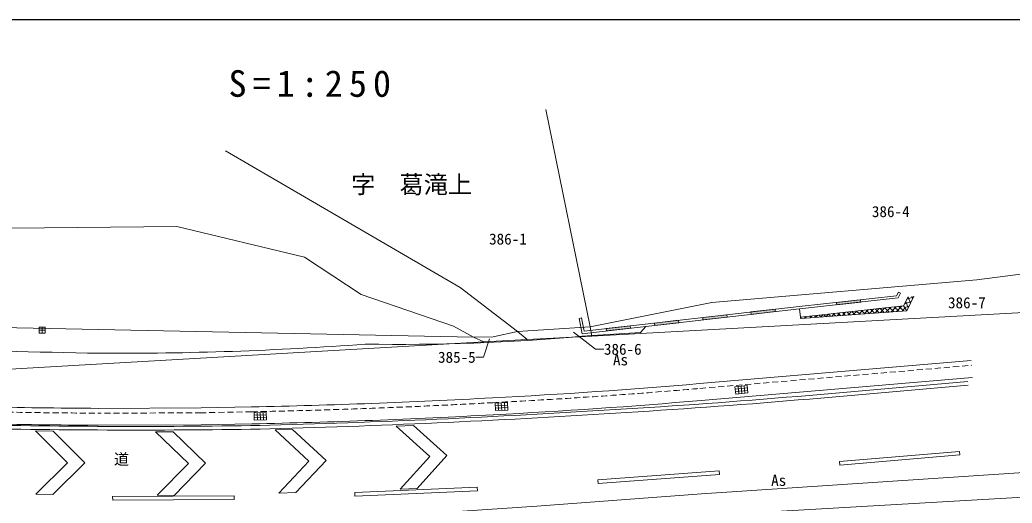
# Model space of a CAD drawing. Units: millimetres, scale not verified. Extents: x 5000 to 205306, y 5000 to 143512.
# Drawn here: x 118879 to 159910, y 123539 to 143512 of the extents above; entities that cross this region are included whole.
import ezdxf
from ezdxf.enums import TextEntityAlignment as Align

# ---------------------------------------------------------------- set-up
doc = ezdxf.new("R2010")
doc.units = ezdxf.units.MM
doc.header["$LTSCALE"] = 250
doc.linetypes.add('USER2', pattern=[1.5, 1, -0.5])
for name, color, linetype, lineweight in [('プロットマーク', 1, 'Continuous', 13), ('ベクトルデータ', 5, 'Continuous', 13), ('図枠', 7, 'Continuous', 13), ('地番名', 5, 'Continuous', 13), ('汎用Layer', 8, 'Continuous', 13), ('現況', 8, 'Continuous', 13), ('道路標識', 8, 'Continuous', 13)]:
    doc.layers.add(name, color=color, linetype=linetype, lineweight=lineweight)
doc.layers.add('所在', color=5, linetype='Continuous')
doc.styles.add('ＭＳ ゴシック', font='')
doc.styles.add('ＭＳ 明朝', font='')
doc.styles.get('ＭＳ ゴシック').set_extended_font_data('MS Gothic')
doc.styles.get('ＭＳ 明朝').set_extended_font_data('MS Mincho')

msp = doc.modelspace()

# ---------------------------------------------------------------- hatches: boundary and pattern name
at = {"layer": '現況'}
for points in [[(153653.9, 131847.9), (152659.9, 131738.5), (152649, 131837.9), (153643, 131947.3)], [(148120, 131225.5), (147126.5, 131111.7), (147115.1, 131211.1), (148108.6, 131324.8)], [(150116.3, 131454.1), (149122.8, 131340.3), (149111.4, 131439.7), (150104.9, 131553.5)], [(146123.7, 130996.9), (145130.2, 130883.1), (145118.8, 130982.4), (146112.4, 131096.2)], [(144127.4, 130768.2), (143133.9, 130654.4), (143122.6, 130753.8), (144116.1, 130867.6)]]:
    msp.add_hatch(color=7, dxfattribs=at).paths.add_polyline_path(points)

# ---------------------------------------------------------------- linework, layer by layer
at = {"layer": 'プロットマーク', "color": 5}
for p, q in [((119674.2, 130692), (119924.2, 130692)), ((119799.2, 130567), (119799.2, 130817))]:
    msp.add_line(p, q, dxfattribs=at)
msp.add_lwpolyline([(119674.2, 130567), (119924.2, 130567), (119924.2, 130817), (119674.2, 130817)], close=True, dxfattribs=at)
at = {"layer": 'ベクトルデータ'}
for points in [[(189178.4, 140745), (183913.8, 136283.8), (178324.4, 134916.4), (170447.7, 134261.6), (169917.7, 134173.7), (168962.8, 135492.5), (163989.5, 135166.4), (163669.6, 133441.4), (158449.5, 132763.6), (147486.8, 131836.6), (142459.1, 130820), (139458.6, 130634.6), (138452.2, 130415.8), (137630.7, 130393.9), (99184.2, 131183.8), (92903, 131933.7), (87722, 132041.6), (84346.4, 132103.8)], [(140633.9, 139802.8), (142459.1, 130820), (142524.8, 130441.7)], [(86966.6, 138281), (84709.6, 132940.9), (84346.4, 132103.8), (82134.1, 126985.2), (138066.4, 130204.8), (139857.3, 130303.6), (142524.8, 130441.7), (170201.9, 131949.6), (181255.5, 131732.3), (183944.3, 131746.3), (189178.4, 131657.3)], [(139857.3, 130303.6), (139458.6, 130634.6), (137080.3, 132457.2), (127387.4, 138092.6)], [(138066.4, 130204.8), (137630.7, 130393.9), (136811.4, 130855.5), (132988.7, 132158.9), (130650.5, 133704.4), (125364.6, 134968.8), (117146.1, 134890.4), (108201.5, 133601), (88059.6, 133007.9), (84709.6, 132940.9)], [(82394.1, 118800.6), (82349.2, 119596.2), (119477.8, 122051.7), (127761.4, 122568.6), (140253.1, 123408.4), (147068, 123928.8), (162063.4, 124916.1), (174599.7, 125289), (197898.3, 124708.8)], [(172756.3, 124061.2), (161558.2, 123855.1), (147980.6, 123075.8)]]:
    msp.add_lwpolyline(points, dxfattribs=at)
at = {"layer": '図枠', "lineweight": 25}
msp.add_lwpolyline([(5040.8, 5000), (205168.5, 5044), (205305.8, 143512), (5000, 143509.7)], close=True, dxfattribs=at)
at = {"layer": '地番名'}
for points in [[(141766.6, 130607.4), (142686.5, 129900.6), (143030.4, 129900.6)], [(138300.3, 130331.1), (138051.8, 129569.8), (137731.7, 129569.8)]]:
    msp.add_lwpolyline(points, dxfattribs=at)
at = {"layer": '現況'}
for p, q in [((155295.3, 132216.8), (155206, 132261.8)), ((155607.8, 132059.2), (155421.8, 131690.3)), ((155465.7, 131777.5), (155739.7, 131876)), ((155611.9, 131604.8), (155514.8, 131874.8)), ((155558.9, 131492.3), (155839, 132087.1)), ((155563.9, 131972.2), (155830, 132067.9)), ((155702.3, 131796.7), (155607.8, 132059.3)), ((155792.7, 131988.6), (155760.6, 132077.7)), ((151157.4, 131221.1), (151119.1, 131569)), ((151926, 131305.7), (152003, 131231.7)), ((152088.1, 131323.5), (151999.5, 131231.4)), ((152120.2, 131327.1), (152204.1, 131246.4)), ((152320.7, 131349.1), (152223.3, 131247.8)), ((152314.4, 131348.4), (152405.2, 131261.2)), ((152553.4, 131374.7), (152447.2, 131264.2)), ((152508.7, 131369.8), (152606.3, 131275.9)), ((152786.1, 131400.3), (152671, 131280.6)), ((152702.9, 131391.2), (152807.5, 131290.6)), ((153018.8, 131425.9), (152894.9, 131297)), ((152897.1, 131412.5), (153008.6, 131305.4)), ((153091.3, 131433.9), (153209.7, 131320.1)), ((153251.5, 131451.5), (153118.7, 131313.4)), ((153285.5, 131455.3), (153410.8, 131334.8)), ((153484.2, 131477.1), (153342.6, 131329.8)), ((153479.7, 131476.6), (153611.9, 131349.6)), ((153716.8, 131502.7), (153566.4, 131346.2)), ((153673.9, 131498), (153813, 131364.3)), ((153949.5, 131528.3), (153790.2, 131362.6)), ((153868.1, 131519.4), (154014.1, 131379)), ((154182.2, 131553.9), (154014.1, 131379)), ((154062.4, 131540.7), (154215.2, 131393.8)), ((154414.9, 131579.5), (154237.9, 131395.4)), ((154256.6, 131562.1), (154416.3, 131408.5)), ((154450.8, 131583.5), (154617.4, 131423.3)), ((154647.6, 131605.1), (154461.8, 131411.8)), ((154645, 131604.8), (154818.6, 131438)), ((154880.2, 131630.7), (154685.6, 131428.2)), ((154839.2, 131626.2), (155019.7, 131452.7)), ((155112.9, 131656.3), (154909.4, 131444.6)), ((155033.4, 131647.6), (155220.8, 131467.5)), ((155345.6, 131681.9), (155133.3, 131461.1)), ((155227.6, 131668.9), (155421.9, 131482.2)), ((155480.4, 131605.7), (155357.1, 131477.5)), ((155421.8, 131690.3), (155558.9, 131492.3)), ((155470.5, 131619.8), (155649.3, 131684.1)), ((142006.4, 131173.7), (142104.5, 131193)), ((151157.5, 131212.2), (151198.6, 131172.7)), ((151390, 131246.7), (151328, 131182.2)), ((151343.4, 131241.6), (151399.7, 131187.5)), ((151537.6, 131263), (151600.8, 131202.2)), ((151622.7, 131272.3), (151551.8, 131198.6)), ((151731.8, 131284.3), (151801.9, 131216.9)), ((151855.4, 131297.9), (151775.7, 131215)), ((146984.4, 128479.2), (158217.8, 129434.4)), ((147044.1, 127781.8), (158277.1, 128736.9)), ((151515.3, 127992.5), (158079.6, 128562.6)), ((148965.6, 128298.6), (148459.5, 128249.8)), ((148975.5, 128196), (148469.3, 128147.3)), ((148576.1, 128364.6), (148605.8, 128056.9)), ((148702.6, 128376.8), (148732.3, 128069)), ((148829.2, 128389), (148858.8, 128081.2)), ((151528.2, 127843.1), (158092.5, 128413.2)), ((138660.7, 127676.8), (138676.8, 127368)), ((138787.7, 127683.4), (138803.7, 127374.6)), ((138914.6, 127690), (138930.7, 127381.2)), ((126370.4, 127472.6), (122112.5, 127456.2)), ((128457.6, 127515.6), (126370.4, 127472.6)), ((128688.6, 127275.9), (128699.7, 126967)), ((128815.6, 127280.5), (128826.7, 126971.5)), ((128942.7, 127285.1), (128953.8, 126976.1)), ((139046.9, 127593.6), (138539.1, 127567.2)), ((139052.3, 127490.7), (138544.5, 127464.3)), ((128471.8, 126815.8), (126379, 126772.7)), ((129073.4, 127186.6), (128565.3, 127168.4)), ((129077.1, 127083.6), (128569, 127065.4)), ((126379, 126772.7), (122111.6, 126756.2)), ((157732.7, 125680.1), (152767.1, 125263)), ((157745.2, 125530.6), (157732.7, 125680.1)), ((152779.6, 125113.5), (152767.1, 125263)), ((157745.2, 125530.6), (152779.6, 125113.5)), ((147792, 124874.8), (142773.7, 124496)), ((147803.3, 124725.2), (147792, 124874.8)), ((142785, 124346.5), (142773.7, 124496)), ((147803.3, 124725.2), (142785, 124346.5)), ((137793.1, 124199.1), (132730.7, 123983.7)), ((132730.7, 123983.7), (132737.1, 123833.8)), ((137799.5, 124049.2), (132737.1, 123833.8)), ((137799.5, 124049.2), (137793.1, 124199.1)), ((127739.2, 123842.7), (122716.1, 123816.5)), ((122716.1, 123816.5), (122716.9, 123666.5)), ((127740, 123692.7), (122716.9, 123666.5)), ((127740, 123692.7), (127739.2, 123842.7))]:
    msp.add_line(p, q, dxfattribs=at)
at = {"layer": '現況', "linetype": 'USER2'}
for p, q in [((147001.5, 128279.9), (158234.8, 129235.1)), ((126372.9, 127272.6), (122112.3, 127256.2)), ((128461.6, 127315.7), (126372.9, 127272.6))]:
    msp.add_line(p, q, dxfattribs=at)
at = {"layer": '現況'}
for points in [[(155295.3, 132216.8), (155194.8, 132017.4), (151119.1, 131569), (142131.2, 130539.6), (142006.4, 131173.7)], [(155206, 132261.8), (155129.9, 132110.9), (151107.9, 131668.4), (142211.5, 130649.4), (142104.5, 131193)], [(151119.1, 131569), (155194.8, 132017.4), (155295.3, 132216.8)], [(142121, 130437), (144549, 130593.4), (144769.2, 130841.7)]]:
    msp.add_lwpolyline(points, dxfattribs=at)
for points in [[(153653.9, 131847.9), (152659.9, 131738.5), (152649, 131837.9), (153643, 131947.3)], [(148120, 131225.5), (147126.5, 131111.7), (147115.1, 131211.1), (148108.6, 131324.8)], [(150116.3, 131454.1), (149122.8, 131340.3), (149111.4, 131439.7), (150104.9, 131553.5)], [(151157.4, 131221.1), (151158.4, 131169.8), (155558.9, 131492.3), (155421.8, 131690.3)], [(146123.7, 130996.9), (145130.2, 130883.1), (145118.8, 130982.4), (146112.4, 131096.2)], [(144127.4, 130768.2), (143133.9, 130654.4), (143122.6, 130753.8), (144116.1, 130867.6)], [(148985.3, 128093.4), (148479.2, 128044.7), (148449.6, 128352.4), (148955.7, 128401.2)], [(139057.6, 127387.8), (138549.8, 127361.4), (138533.8, 127670.2), (139041.5, 127696.6)], [(129080.8, 126980.6), (128572.7, 126962.4), (128561.6, 127271.4), (129069.7, 127289.6)]]:
    msp.add_lwpolyline(points, close=True, dxfattribs=at)
for centre, radius, start, end in [((122903.2, 268854.9), 139123.9, 269.69787, 274.22813), ((134520.8, 215661.5), 85562.7, 269.08905, 275.09604), ((138794.5, 976732.1), 847162.3, 268.34502, 268.87554), ((125829.2, 373994.2), 246424.7, 272.92861, 274.92484), ((124447.9, 483089.5), 355641, 268.05363, 269.62375), ((122757.2, 410937), 283478.7, 271.15221, 273.16703), ((125829.2, 373994.2), 247124.7, 272.92861, 274.92474), ((125132.4, 433735.8), 306879.5, 273.51695, 274.93189), ((125132.4, 433735.8), 307029.5, 273.51698, 274.9319), ((117705.4, 537408.8), 410814.2, 271.60489, 273.66385), ((117705.4, 537408.8), 410964.2, 271.60477, 273.66383), ((124447.9, 483089.5), 356341, 268.05389, 269.62434), ((122757.2, 410937), 284178.7, 271.15224, 273.16703), ((123636, 458840.1), 332281.1, 268.77811, 270.96194), ((123636, 458840.1), 332131.1, 268.77808, 270.96179)]:
    msp.add_arc(centre, radius, start, end, dxfattribs=at)
at = {"layer": '現況', "linetype": 'USER2'}
for centre, radius, start, end in [((125829.2, 373994.2), 246624.7, 272.92861, 274.92481), ((122757.2, 410937), 283678.7, 271.15222, 273.16703), ((124447.9, 483089.5), 355841, 268.0537, 269.62392)]:
    msp.add_arc(centre, radius, start, end, dxfattribs=at)
at = {"layer": '道路標識'}
for p, q in [((119530, 126521.3), (120251.6, 126507.6)), ((124494.6, 126487.9), (125218.2, 126484.6)), ((129429.7, 126566.2), (130152.3, 126580.2)), ((135157.4, 126748.9), (134437.1, 126724.6)), ((129592.2, 123956.8), (130295, 123972.6)), ((135301, 124147.9), (134601.8, 124123.4)), ((119542.7, 123910.2), (120242.3, 123898.7)), ((124563.7, 123864.6), (125256.4, 123859.2))]:
    msp.add_line(p, q, dxfattribs=at)
for points in [[(119542.7, 123910.2), (120850.7, 125203.3), (119530, 126521.3)], [(120242.3, 123898.7), (121560.2, 125201.7), (120251.6, 126507.6)], [(124563.7, 123864.6), (125847.4, 125182.6), (124494.6, 126487.9)], [(125256.4, 123859.2), (126556, 125193.5), (125218.2, 126484.6)], [(129592.2, 123956.8), (130834.4, 125271.4), (129429.7, 126566.2)], [(130295, 123972.6), (131545.5, 125296), (130152.3, 126580.2)], [(134437.1, 126724.6), (135830.6, 125470.1), (134601.8, 124123.4)], [(135157.4, 126748.9), (136539.3, 125504.9), (135301, 124147.9)]]:
    msp.add_lwpolyline(points, dxfattribs=at)

# ---------------------------------------------------------------- texts
at = {"layer": '図枠', "insert": (127506.9, 140313.1), "char_height": 1100, "attachment_point": 7, "style": 'ＭＳ ゴシック'}
msp.add_mtext('\\T1.33;S=1:250', dxfattribs=at)
at = {"layer": '地番名', "style": 'ＭＳ 明朝'}
for s, p in [('386-4', (154110.5, 135221.8)), ('386-1', (138281.3, 134088)), ('386-7', (157258.4, 131455.6)), ('道', (122766.7, 124989))]:
    msp.add_text(s, height=458.2, dxfattribs=at).set_placement(p, align=Align.BOTTOM_LEFT)
for s, p in [('386-6', (143030.4, 129900.6)), ('385-5', (136169.2, 129569.8))]:
    msp.add_text(s, height=458.2, dxfattribs=at).set_placement(p, align=Align.MIDDLE_LEFT)
at = {"layer": '所在', "style": 'ＭＳ 明朝'}
msp.add_text('字\u3000葛滝上', height=733.1, dxfattribs=at).set_placement((132577.1, 136123.9), align=Align.BOTTOM_LEFT)
at = {"layer": '汎用Layer', "style": 'ＭＳ ゴシック'}
for p in [(143404.8, 129096.2), (149944.6, 124114.1)]:
    msp.add_text('As', height=458.2, dxfattribs=at).set_placement(p, align=Align.BOTTOM_LEFT)

doc.saveas('drawing.dxf')
